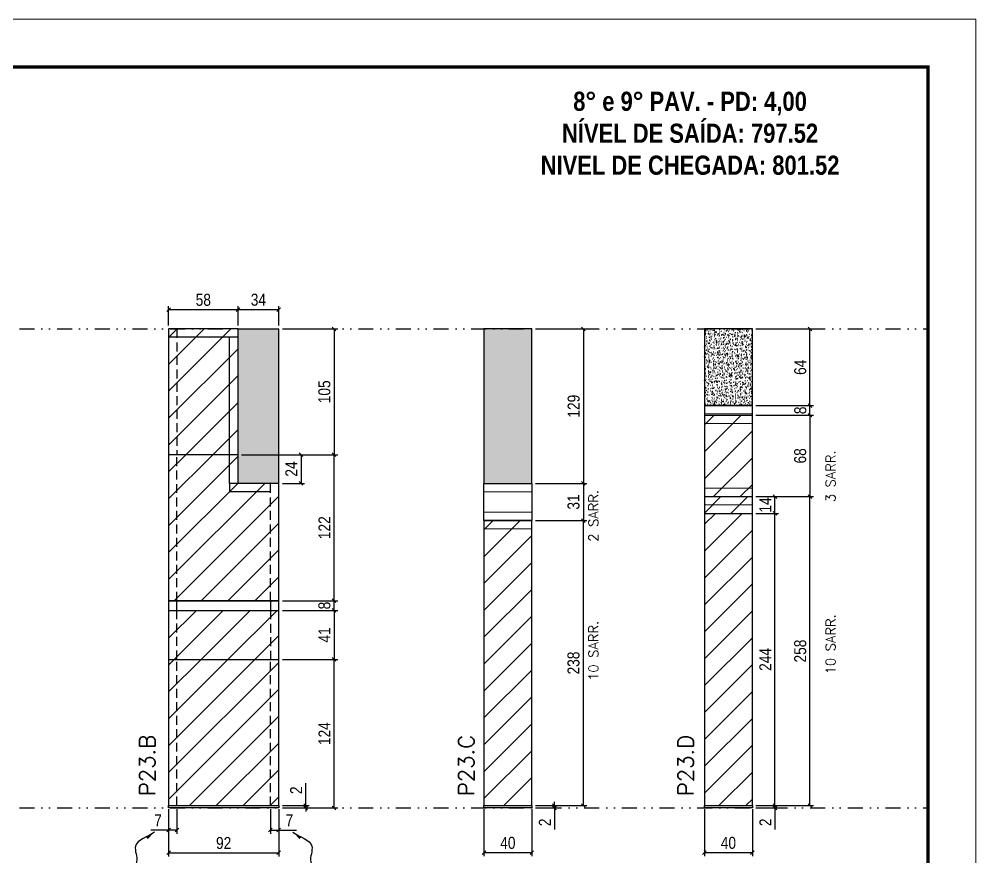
# Model space of a CAD drawing. Extents: x 28748 to 35002, y 14885 to 43501.
# Drawn here: x 32618 to 33417, y 41653 to 42352 of the extents above; entities that cross this region are included whole.
import ezdxf

# ---------------------------------------------------------------- set-up
doc = ezdxf.new("R2010")
doc.units = 0
for name, pattern in [('DASHED', [0.75, 0.5, -0.25]), ('DIVIDE2', [0.625, 0.25, -0.125, 0, -0.125, 0, -0.125]), ('HIDDEN', [0.375, 0.25, -0.125])]:
    doc.linetypes.add(name, pattern=pattern)
for name, color, linetype in [('COTA', 241, 'Continuous'), ('NOMENCLATURA', 7, 'Continuous'), ('Nível', 160, 'Continuous'), ('Painéis', 200, 'Continuous'), ('SARR_2.2x7', 40, 'Continuous'), ('Sarrafo de Pressão', 42, 'HIDDEN')]:
    doc.layers.add(name, color=color, linetype=linetype)
for name, color, linetype, lineweight in [('Folhas', 255, 'Continuous', 9), ('Hachura', 251, 'Continuous', 9), ('Sarr 2.2x7', 40, 'Continuous', 9), ('SARRAFO DE PRESSAO', 251, 'DASHED', 9), ('Texto Seção', 7, 'Continuous', 15)]:
    doc.layers.add(name, color=color, linetype=linetype, lineweight=lineweight)
doc.styles.add('COTA TECNICA', font='techl___.ttf', dxfattribs={"height": 10})
doc.styles.add('COTA TECNICA-50', font='techl___.ttf', dxfattribs={"height": 10})
doc.styles.add('REGUA-120', font='ROMANS.shx', dxfattribs={"height": 15})
doc.styles.add('ROMANC', font='techb___.ttf', dxfattribs={"height": 2.5})
doc.styles.add('ROMANS', font='romans.shx')
doc.styles.get("Standard").update_dxf_attribs({"font": 'arial.ttf'})
doc.dimstyles.new('COTA PAINEL-50', dxfattribs={"dimtxt": 10, "dimasz": 3, "dimexe": 3, "dimexo": 3, "dimgap": 3, "dimtad": 1, "dimdec": 1, "dimzin": 12, "dimdsep": 46, "dimtxsty": 'COTA TECNICA-50', "dimblk1": 'OBLIQUE', "dimblk2": 'OBLIQUE', "dimsah": 1, "dimcen": 0.9, "dimclrd": 4, "dimclre": 4, "dimclrt": 240, "dimadec": 1, "dimazin": 3, "dimtfac": 1, "dimtdec": 1, "dimtmove": 0, "dimatfit": 3, "dimfxl": 1, "dimtolj": 1, "dimtzin": 12, "dimarcsym": 0})
doc.dimstyles.new('PAINEL', dxfattribs={"dimtxt": 10, "dimasz": 3, "dimexe": 3, "dimexo": 3, "dimgap": 3, "dimtad": 1, "dimdec": 1, "dimzin": 12, "dimdsep": 46, "dimtxsty": 'COTA TECNICA', "dimblk1": 'OBLIQUE', "dimblk2": 'OBLIQUE', "dimsah": 1, "dimcen": 0.9, "dimclrd": 4, "dimclre": 4, "dimclrt": 240, "dimadec": 1, "dimazin": 3, "dimtfac": 1, "dimtdec": 1, "dimtmove": 0, "dimatfit": 3, "dimfxl": 1, "dimtolj": 1, "dimtzin": 12, "dimarcsym": 0})
doc.dimstyles.get("Standard").update_dxf_attribs({"dimtxt": 0.18, "dimasz": 0.18, "dimexe": 0.18, "dimexo": 0.0625, "dimgap": 0.09, "dimtad": 0, "dimtih": 1, "dimtoh": 1, "dimdec": 4, "dimzin": 0, "dimdsep": 46, "dimtxsty": 'Standard', "dimcen": 0.09, "dimadec": 0, "dimazin": 0, "dimtfac": 1, "dimtdec": 4, "dimtofl": 0, "dimtmove": 0, "dimatfit": 3, "dimfxl": 1, "dimtolj": 1, "dimtzin": 0, "dimarcsym": 0})
pattern_1 = [(45, (-100272.658, 8260.539), (-11.2253202, 11.2253202), [])]
pattern_2 = [(45, (0, 49), (-11.22532, 11.22532), [])]

# ---------------------------------------------------------------- blocks, each defined once
blk = doc.blocks.new('9999999999')
at = {"layer": 'Folhas'}
blk.add_lwpolyline([(98138.98, 34190.21), (99623.98, 34190.21), (99623.98, 35240.21), (98138.98, 35240.21)], close=True, dxfattribs=at)
at = {"layer": 'Folhas', "color": 30, "const_width": 3}
blk.add_lwpolyline([(98213.98, 34230.21), (99583.98, 34230.21), (99583.98, 35200.21), (98213.98, 35200.21)], close=True, dxfattribs=at)
blk = doc.blocks.new('_Oblique')
at = {"color": 0, "linetype": 'ByBlock', "lineweight": -2}
blk.add_line((-0.5, -0.5), (0.5, 0.5), dxfattribs=at)
blk = doc.blocks.new('*D153')
at = {"layer": 'COTA', "color": 4, "lineweight": -2, "transparency": 16777216}
for p, q in [((32742.69, 41692.45), (32742.69, 41653)), ((32834.69, 41692.45), (32834.69, 41653)), ((32742.69, 41656), (32834.69, 41656))]:
    blk.add_line(p, q, dxfattribs=at)
at = {"layer": 'Defpoints', "color": 0, "transparency": 16777216}
for p in [(32742.69, 41695.45), (32834.69, 41695.45), (32834.69, 41656)]:
    blk.add_point(p, dxfattribs=at)
at = {"layer": 'COTA', "color": 4, "lineweight": -2, "transparency": 16777216, "xscale": 3, "yscale": 3, "zscale": 3, "rotation": 180}
blk.add_blockref('_Oblique', (32742.69, 41656), dxfattribs=at)
at = {"layer": 'COTA', "color": 4, "lineweight": -2, "transparency": 16777216, "xscale": 3, "yscale": 3, "zscale": 3}
blk.add_blockref('_Oblique', (32834.69, 41656), dxfattribs=at)
at = {"layer": 'COTA', "color": 240, "transparency": 16777216, "insert": (32788.69, 41664.09), "char_height": 10, "attachment_point": 5, "style": 'COTA TECNICA'}
blk.add_mtext('\\A1;92', dxfattribs=at)
blk = doc.blocks.new('*D154')
at = {"layer": 'COTA', "color": 4, "lineweight": -2, "transparency": 16777216}
for p, q in [((33006.02, 41692.45), (33006.02, 41653.11)), ((33046.02, 41692.45), (33046.02, 41653.11)), ((33006.02, 41656.11), (33046.02, 41656.11))]:
    blk.add_line(p, q, dxfattribs=at)
at = {"layer": 'Defpoints', "color": 0, "transparency": 16777216}
for p in [(33006.02, 41695.45), (33046.02, 41695.45), (33046.02, 41656.11)]:
    blk.add_point(p, dxfattribs=at)
at = {"layer": 'COTA', "color": 4, "lineweight": -2, "transparency": 16777216, "xscale": 3, "yscale": 3, "zscale": 3, "rotation": 180}
blk.add_blockref('_Oblique', (33006.02, 41656.11), dxfattribs=at)
at = {"layer": 'COTA', "color": 4, "lineweight": -2, "transparency": 16777216, "xscale": 3, "yscale": 3, "zscale": 3}
blk.add_blockref('_Oblique', (33046.02, 41656.11), dxfattribs=at)
at = {"layer": 'COTA', "color": 240, "transparency": 16777216, "insert": (33026.02, 41664.21), "char_height": 10, "attachment_point": 5, "style": 'COTA TECNICA'}
blk.add_mtext('\\A1;40', dxfattribs=at)
blk = doc.blocks.new('*D155')
at = {"layer": 'COTA', "color": 4, "lineweight": -2, "transparency": 16777216}
for p, q in [((33190.19, 41692.45), (33190.19, 41653.11)), ((33230.19, 41692.45), (33230.19, 41653.11)), ((33190.19, 41656.11), (33230.19, 41656.11))]:
    blk.add_line(p, q, dxfattribs=at)
at = {"layer": 'Defpoints', "color": 0, "transparency": 16777216}
for p in [(33190.19, 41695.45), (33230.19, 41695.45), (33230.19, 41656.11)]:
    blk.add_point(p, dxfattribs=at)
at = {"layer": 'COTA', "color": 4, "lineweight": -2, "transparency": 16777216, "xscale": 3, "yscale": 3, "zscale": 3, "rotation": 180}
blk.add_blockref('_Oblique', (33190.19, 41656.11), dxfattribs=at)
at = {"layer": 'COTA', "color": 4, "lineweight": -2, "transparency": 16777216, "xscale": 3, "yscale": 3, "zscale": 3}
blk.add_blockref('_Oblique', (33230.19, 41656.11), dxfattribs=at)
at = {"layer": 'COTA', "color": 240, "transparency": 16777216, "insert": (33210.19, 41664.21), "char_height": 10, "attachment_point": 5, "style": 'COTA TECNICA'}
blk.add_mtext('\\A1;40', dxfattribs=at)
blk = doc.blocks.new('*D156')
at = {"layer": 'COTA', "color": 4, "lineweight": -2, "transparency": 16777216}
for p, q in [((33233.19, 42093.45), (33281.32, 42093.45)), ((33278.32, 42029.45), (33278.32, 42093.45)), ((33233.19, 42029.45), (33281.32, 42029.45))]:
    blk.add_line(p, q, dxfattribs=at)
at = {"layer": 'Defpoints', "color": 0, "transparency": 16777216}
for p in [(33230.19, 42093.45), (33278.32, 42093.45), (33230.19, 42029.45)]:
    blk.add_point(p, dxfattribs=at)
at = {"layer": 'COTA', "color": 4, "lineweight": -2, "transparency": 16777216, "xscale": 3, "yscale": 3, "zscale": 3}
for p, rotation in [((33278.32, 42093.45), 90), ((33278.32, 42029.45), 270)]:
    blk.add_blockref('_Oblique', p, dxfattribs=dict(at, rotation=rotation))
at = {"layer": 'COTA', "color": 240, "transparency": 16777216, "insert": (33270.21, 42061.45), "char_height": 10, "attachment_point": 5, "rotation": 90, "style": 'COTA TECNICA'}
blk.add_mtext('\\A1;64', dxfattribs=at)
blk = doc.blocks.new('*D159')
at = {"layer": 'COTA', "color": 4, "lineweight": -2, "transparency": 16777216}
for p, q in [((32742.69, 41690.45), (32742.69, 41671.94)), ((32749.69, 41692.45), (32749.69, 41671.94)), ((32742.69, 41674.94), (32727.96, 41674.94)), ((32749.69, 41674.94), (32742.69, 41674.94))]:
    blk.add_line(p, q, dxfattribs=at)
at = {"layer": 'Defpoints', "color": 0, "transparency": 16777216}
for p in [(32742.69, 41693.45), (32749.69, 41695.45), (32742.69, 41674.94)]:
    blk.add_point(p, dxfattribs=at)
at = {"layer": 'COTA', "color": 4, "lineweight": -2, "transparency": 16777216, "xscale": 3, "yscale": 3, "zscale": 3, "rotation": 180}
blk.add_blockref('_Oblique', (32742.69, 41674.94), dxfattribs=at)
at = {"layer": 'COTA', "color": 4, "lineweight": -2, "transparency": 16777216, "xscale": 3, "yscale": 3, "zscale": 3}
blk.add_blockref('_Oblique', (32749.69, 41674.94), dxfattribs=at)
at = {"layer": 'COTA', "color": 240, "transparency": 16777216, "insert": (32733.83, 41683.02), "char_height": 10, "attachment_point": 5, "style": 'COTA TECNICA-50'}
blk.add_mtext('\\A1;7', dxfattribs=at)
blk = doc.blocks.new('*D160')
at = {"layer": 'COTA', "color": 4, "lineweight": -2, "transparency": 16777216}
for p, q in [((32827.69, 41692.45), (32827.69, 41671.94)), ((32834.69, 41690.45), (32834.69, 41671.94)), ((32827.69, 41674.94), (32834.69, 41674.94)), ((32834.69, 41674.94), (32849.42, 41674.94))]:
    blk.add_line(p, q, dxfattribs=at)
at = {"layer": 'Defpoints', "color": 0, "transparency": 16777216}
for p in [(32827.69, 41695.45), (32834.69, 41693.45), (32834.69, 41674.94)]:
    blk.add_point(p, dxfattribs=at)
at = {"layer": 'COTA', "color": 4, "lineweight": -2, "transparency": 16777216, "xscale": 3, "yscale": 3, "zscale": 3, "rotation": 180}
blk.add_blockref('_Oblique', (32827.69, 41674.94), dxfattribs=at)
at = {"layer": 'COTA', "color": 4, "lineweight": -2, "transparency": 16777216, "xscale": 3, "yscale": 3, "zscale": 3}
blk.add_blockref('_Oblique', (32834.69, 41674.94), dxfattribs=at)
at = {"layer": 'COTA', "color": 240, "transparency": 16777216, "insert": (32843.56, 41683.02), "char_height": 10, "attachment_point": 5, "style": 'COTA TECNICA-50'}
blk.add_mtext('\\A1;7', dxfattribs=at)
blk = doc.blocks.new('*D163')
at = {"layer": 'COTA', "color": 4, "lineweight": -2, "transparency": 16777216}
for p, q in [((32837.69, 41817.45), (32883.93, 41817.45)), ((32880.93, 41693.45), (32880.93, 41817.45)), ((32837.69, 41693.45), (32883.93, 41693.45))]:
    blk.add_line(p, q, dxfattribs=at)
at = {"layer": 'Defpoints', "color": 0, "transparency": 16777216}
for p in [(32834.69, 41817.45), (32880.93, 41817.45), (32834.69, 41693.45)]:
    blk.add_point(p, dxfattribs=at)
at = {"layer": 'COTA', "color": 4, "lineweight": -2, "transparency": 16777216, "xscale": 3, "yscale": 3, "zscale": 3}
for p, rotation in [((32880.93, 41817.45), 90), ((32880.93, 41693.45), 270)]:
    blk.add_blockref('_Oblique', p, dxfattribs=dict(at, rotation=rotation))
at = {"layer": 'COTA', "color": 240, "transparency": 16777216, "insert": (32872.86, 41755.45), "char_height": 10, "attachment_point": 5, "rotation": 90, "style": 'COTA TECNICA-50'}
blk.add_mtext('\\A1;124', dxfattribs=at)
blk = doc.blocks.new('*D164')
at = {"layer": 'COTA', "color": 4, "lineweight": -2, "transparency": 16777216}
for p, q in [((32857.22, 41695.45), (32857.22, 41714.25)), ((32837.69, 41695.45), (32860.22, 41695.45)), ((32837.69, 41693.45), (32860.22, 41693.45)), ((32857.22, 41693.45), (32857.22, 41695.45)), ((32857.22, 41693.45), (32857.22, 41690.45))]:
    blk.add_line(p, q, dxfattribs=at)
at = {"layer": 'Defpoints', "color": 0, "transparency": 16777216}
for p in [(32834.69, 41695.45), (32834.69, 41693.45), (32857.22, 41693.45)]:
    blk.add_point(p, dxfattribs=at)
at = {"layer": 'COTA', "color": 4, "lineweight": -2, "transparency": 16777216, "xscale": 3, "yscale": 3, "zscale": 3}
for p, rotation in [((32857.22, 41695.45), 270), ((32857.22, 41693.45), 90)]:
    blk.add_blockref('_Oblique', p, dxfattribs=dict(at, rotation=rotation))
at = {"layer": 'COTA', "color": 240, "transparency": 16777216, "insert": (32849.22, 41708.2), "char_height": 10, "attachment_point": 5, "rotation": 90, "style": 'COTA TECNICA-50'}
blk.add_mtext('\\A1;2', dxfattribs=at)
blk = doc.blocks.new('*D165')
at = {"layer": 'COTA', "color": 4, "lineweight": -2, "transparency": 16777216}
for p, q in [((33064.92, 41695.45), (33064.92, 41698.45)), ((33049.02, 41695.45), (33067.92, 41695.45)), ((33049.02, 41693.45), (33067.92, 41693.45)), ((33064.92, 41695.45), (33064.92, 41693.45)), ((33064.92, 41693.45), (33064.92, 41675.34))]:
    blk.add_line(p, q, dxfattribs=at)
at = {"layer": 'Defpoints', "color": 0, "transparency": 16777216}
for p in [(33046.02, 41695.45), (33046.02, 41693.45), (33064.92, 41695.45)]:
    blk.add_point(p, dxfattribs=at)
at = {"layer": 'COTA', "color": 4, "lineweight": -2, "transparency": 16777216, "xscale": 3, "yscale": 3, "zscale": 3}
for p, rotation in [((33064.92, 41695.45), 270), ((33064.92, 41693.45), 90)]:
    blk.add_blockref('_Oblique', p, dxfattribs=dict(at, rotation=rotation))
at = {"layer": 'COTA', "color": 240, "transparency": 16777216, "insert": (33056.92, 41681.4), "char_height": 10, "attachment_point": 5, "rotation": 90, "style": 'COTA TECNICA-50'}
blk.add_mtext('\\A1;2', dxfattribs=at)
blk = doc.blocks.new('*D1424')
at = {"layer": 'COTA', "color": 4, "linetype": 'ByBlock', "lineweight": -2, "transparency": 16777216}
for p, q in [((33049.02, 42093.45), (33092.1, 42093.45)), ((33089.1, 42093.45), (33089.1, 41964.45)), ((33049.02, 41964.45), (33092.1, 41964.45))]:
    blk.add_line(p, q, dxfattribs=at)
at = {"layer": 'Defpoints', "color": 0, "linetype": 'ByBlock', "transparency": 16777216}
for p in [(33046.02, 42093.45), (33046.02, 41964.45), (33089.1, 41964.45)]:
    blk.add_point(p, dxfattribs=at)
at = {"layer": 'COTA', "color": 4, "linetype": 'ByBlock', "lineweight": -2, "transparency": 16777216, "xscale": 3, "yscale": 3, "zscale": 3}
for p, rotation in [((33089.1, 42093.45), 90), ((33089.1, 41964.45), 270)]:
    blk.add_blockref('_Oblique', p, dxfattribs=dict(at, rotation=rotation))
at = {"layer": 'COTA', "color": 240, "linetype": 'ByBlock', "transparency": 16777216, "insert": (33081.01, 42028.95), "char_height": 10, "attachment_point": 5, "rotation": 90, "style": 'COTA TECNICA'}
blk.add_mtext('\\A1;129', dxfattribs=at)
blk = doc.blocks.new('*D1425')
at = {"layer": 'COTA', "color": 4, "linetype": 'ByBlock', "lineweight": -2, "transparency": 16777216}
for p, q in [((33049.02, 41933.45), (33092.1, 41933.45)), ((33089.1, 41695.45), (33089.1, 41933.45)), ((33049.02, 41695.45), (33092.1, 41695.45))]:
    blk.add_line(p, q, dxfattribs=at)
at = {"layer": 'Defpoints', "color": 0, "linetype": 'ByBlock', "transparency": 16777216}
for p in [(33046.02, 41933.45), (33089.1, 41933.45), (33046.02, 41695.45)]:
    blk.add_point(p, dxfattribs=at)
at = {"layer": 'COTA', "color": 4, "linetype": 'ByBlock', "lineweight": -2, "transparency": 16777216, "xscale": 3, "yscale": 3, "zscale": 3}
for p, rotation in [((33089.1, 41933.45), 90), ((33089.1, 41695.45), 270)]:
    blk.add_blockref('_Oblique', p, dxfattribs=dict(at, rotation=rotation))
at = {"layer": 'COTA', "color": 240, "linetype": 'ByBlock', "transparency": 16777216, "insert": (33080.86, 41814.45), "char_height": 10, "attachment_point": 5, "rotation": 90, "style": 'COTA TECNICA'}
blk.add_mtext('\\A1;238', dxfattribs=at)
blk = doc.blocks.new('*D1428')
at = {"layer": 'COTA', "color": 4, "linetype": 'ByBlock', "lineweight": -2, "transparency": 16777216}
for p, q in [((32837.69, 41988.45), (32883.93, 41988.45)), ((32880.93, 41866.45), (32880.93, 41988.45)), ((32837.69, 41866.45), (32883.93, 41866.45))]:
    blk.add_line(p, q, dxfattribs=at)
at = {"layer": 'Defpoints', "color": 0, "linetype": 'ByBlock', "transparency": 16777216}
for p in [(32834.69, 41988.45), (32880.93, 41988.45), (32834.69, 41866.45)]:
    blk.add_point(p, dxfattribs=at)
at = {"layer": 'COTA', "color": 4, "linetype": 'ByBlock', "lineweight": -2, "transparency": 16777216, "xscale": 3, "yscale": 3, "zscale": 3}
for p, rotation in [((32880.93, 41988.45), 90), ((32880.93, 41866.45), 270)]:
    blk.add_blockref('_Oblique', p, dxfattribs=dict(at, rotation=rotation))
at = {"layer": 'COTA', "color": 240, "linetype": 'ByBlock', "transparency": 16777216, "insert": (32872.87, 41927.45), "char_height": 10, "attachment_point": 5, "rotation": 90, "style": 'COTA TECNICA'}
blk.add_mtext('\\A1;122', dxfattribs=at)
blk = doc.blocks.new('*D166')
at = {"layer": 'COTA', "color": 4, "linetype": 'ByBlock', "lineweight": -2, "transparency": 16777216}
for p, q in [((33233.19, 41953.45), (33281.32, 41953.45)), ((33278.32, 41695.45), (33278.32, 41953.45)), ((33233.19, 41695.45), (33281.32, 41695.45))]:
    blk.add_line(p, q, dxfattribs=at)
at = {"layer": 'Defpoints', "color": 0, "linetype": 'ByBlock', "transparency": 16777216}
for p in [(33230.19, 41953.45), (33278.32, 41953.45), (33230.19, 41695.45)]:
    blk.add_point(p, dxfattribs=at)
at = {"layer": 'COTA', "color": 4, "linetype": 'ByBlock', "lineweight": -2, "transparency": 16777216, "xscale": 3, "yscale": 3, "zscale": 3}
for p, rotation in [((33278.32, 41953.45), 90), ((33278.32, 41695.45), 270)]:
    blk.add_blockref('_Oblique', p, dxfattribs=dict(at, rotation=rotation))
at = {"layer": 'COTA', "color": 240, "linetype": 'ByBlock', "transparency": 16777216, "insert": (33270.19, 41824.45), "char_height": 10, "attachment_point": 5, "rotation": 90, "style": 'COTA TECNICA'}
blk.add_mtext('\\A1;258', dxfattribs=at)
blk = doc.blocks.new('*D1430')
at = {"layer": 'COTA', "color": 4, "linetype": 'ByBlock', "lineweight": -2, "transparency": 16777216}
for p, q in [((33249.09, 41695.45), (33249.09, 41698.45)), ((33233.19, 41695.45), (33252.09, 41695.45)), ((33233.19, 41693.45), (33252.09, 41693.45)), ((33249.09, 41695.45), (33249.09, 41693.45)), ((33249.09, 41693.45), (33249.09, 41675.34))]:
    blk.add_line(p, q, dxfattribs=at)
at = {"layer": 'Defpoints', "color": 0, "linetype": 'ByBlock', "transparency": 16777216}
for p in [(33230.19, 41695.45), (33230.19, 41693.45), (33249.09, 41693.45)]:
    blk.add_point(p, dxfattribs=at)
at = {"layer": 'COTA', "color": 4, "linetype": 'ByBlock', "lineweight": -2, "transparency": 16777216, "xscale": 3, "yscale": 3, "zscale": 3}
for p, rotation in [((33249.09, 41695.45), 270), ((33249.09, 41693.45), 90)]:
    blk.add_blockref('_Oblique', p, dxfattribs=dict(at, rotation=rotation))
at = {"layer": 'COTA', "color": 240, "linetype": 'ByBlock', "transparency": 16777216, "insert": (33241.09, 41681.4), "char_height": 10, "attachment_point": 5, "rotation": 90, "style": 'COTA TECNICA'}
blk.add_mtext('\\A1;2', dxfattribs=at)
blk = doc.blocks.new('*D1442')
at = {"layer": 'COTA', "color": 4, "linetype": 'ByBlock', "lineweight": -2, "transparency": 16777216}
for p, q in [((33233.19, 41939.45), (33252.09, 41939.45)), ((33249.09, 41695.45), (33249.09, 41939.45)), ((33233.19, 41695.45), (33252.09, 41695.45))]:
    blk.add_line(p, q, dxfattribs=at)
at = {"layer": 'Defpoints', "color": 0, "linetype": 'ByBlock', "transparency": 16777216}
for p in [(33230.19, 41939.45), (33249.09, 41939.45), (33230.19, 41695.45)]:
    blk.add_point(p, dxfattribs=at)
at = {"layer": 'COTA', "color": 4, "linetype": 'ByBlock', "lineweight": -2, "transparency": 16777216, "xscale": 3, "yscale": 3, "zscale": 3}
for p, rotation in [((33249.09, 41939.45), 90), ((33249.09, 41695.45), 270)]:
    blk.add_blockref('_Oblique', p, dxfattribs=dict(at, rotation=rotation))
at = {"layer": 'COTA', "color": 240, "linetype": 'ByBlock', "transparency": 16777216, "insert": (33241.02, 41817.45), "char_height": 10, "attachment_point": 5, "rotation": 90, "style": 'COTA TECNICA'}
blk.add_mtext('\\A1;244', dxfattribs=at)
blk = doc.blocks.new('*D1443')
at = {"layer": 'COTA', "color": 4, "linetype": 'ByBlock', "lineweight": -2, "transparency": 16777216}
for p, q in [((33233.19, 41953.45), (33252.09, 41953.45)), ((33249.09, 41939.45), (33249.09, 41953.45)), ((33233.19, 41939.45), (33252.09, 41939.45))]:
    blk.add_line(p, q, dxfattribs=at)
at = {"layer": 'Defpoints', "color": 0, "linetype": 'ByBlock', "transparency": 16777216}
for p in [(33230.19, 41953.45), (33249.09, 41953.45), (33230.19, 41939.45)]:
    blk.add_point(p, dxfattribs=at)
at = {"layer": 'COTA', "color": 4, "linetype": 'ByBlock', "lineweight": -2, "transparency": 16777216, "xscale": 3, "yscale": 3, "zscale": 3}
for p, rotation in [((33249.09, 41953.45), 90), ((33249.09, 41939.45), 270)]:
    blk.add_blockref('_Oblique', p, dxfattribs=dict(at, rotation=rotation))
at = {"layer": 'COTA', "color": 240, "linetype": 'ByBlock', "transparency": 16777216, "insert": (33241.02, 41946.45), "char_height": 10, "attachment_point": 5, "rotation": 90, "style": 'COTA TECNICA'}
blk.add_mtext('\\A1;14', dxfattribs=at)
blk = doc.blocks.new('*D1444')
at = {"layer": 'COTA', "color": 4, "linetype": 'ByBlock', "lineweight": -2, "transparency": 16777216}
for p, q in [((33233.19, 41939.45), (33252.09, 41939.45)), ((33249.09, 41695.45), (33249.09, 41939.45)), ((33233.19, 41695.45), (33252.09, 41695.45))]:
    blk.add_line(p, q, dxfattribs=at)
at = {"layer": 'Defpoints', "color": 0, "linetype": 'ByBlock', "transparency": 16777216}
for p in [(33230.19, 41939.45), (33249.09, 41939.45), (33230.19, 41695.45)]:
    blk.add_point(p, dxfattribs=at)
at = {"layer": 'COTA', "color": 4, "linetype": 'ByBlock', "lineweight": -2, "transparency": 16777216, "xscale": 3, "yscale": 3, "zscale": 3}
for p, rotation in [((33249.09, 41939.45), 90), ((33249.09, 41695.45), 270)]:
    blk.add_blockref('_Oblique', p, dxfattribs=dict(at, rotation=rotation))
at = {"layer": 'COTA', "color": 240, "linetype": 'ByBlock', "transparency": 16777216, "insert": (33241.02, 41817.45), "char_height": 10, "attachment_point": 5, "rotation": 90, "style": 'COTA TECNICA'}
blk.add_mtext('\\A1;244', dxfattribs=at)
blk = doc.blocks.new('*D2089')
at = {"layer": 'COTA', "color": 4, "lineweight": -2, "transparency": 16777216}
for p, q in [((32837.69, 42093.45), (32883.93, 42093.45)), ((32880.93, 42093.45), (32880.93, 41988.45)), ((32803.69, 41988.45), (32883.93, 41988.45))]:
    blk.add_line(p, q, dxfattribs=at)
at = {"layer": 'Defpoints', "color": 0, "transparency": 16777216}
for p in [(32834.69, 42093.45), (32800.69, 41988.45), (32880.93, 41988.45)]:
    blk.add_point(p, dxfattribs=at)
at = {"layer": 'COTA', "color": 4, "lineweight": -2, "transparency": 16777216, "xscale": 3, "yscale": 3, "zscale": 3}
for p, rotation in [((32880.93, 42093.45), 90), ((32880.93, 41988.45), 270)]:
    blk.add_blockref('_Oblique', p, dxfattribs=dict(at, rotation=rotation))
at = {"layer": 'COTA', "color": 240, "transparency": 16777216, "insert": (32872.82, 42040.95), "char_height": 10, "attachment_point": 5, "rotation": 90, "style": 'COTA TECNICA'}
blk.add_mtext('\\A1;105', dxfattribs=at)
blk = doc.blocks.new('*D2090')
at = {"layer": 'COTA', "color": 4, "lineweight": -2, "transparency": 16777216}
for p, q in [((33233.19, 42021.45), (33281.32, 42021.45)), ((33278.32, 42021.45), (33278.32, 41953.45)), ((33233.19, 41953.45), (33281.32, 41953.45))]:
    blk.add_line(p, q, dxfattribs=at)
at = {"layer": 'Defpoints', "color": 0, "transparency": 16777216}
for p in [(33230.19, 42021.45), (33230.19, 41953.45), (33278.32, 41953.45)]:
    blk.add_point(p, dxfattribs=at)
at = {"layer": 'COTA', "color": 4, "lineweight": -2, "transparency": 16777216, "xscale": 3, "yscale": 3, "zscale": 3}
for p, rotation in [((33278.32, 42021.45), 90), ((33278.32, 41953.45), 270)]:
    blk.add_blockref('_Oblique', p, dxfattribs=dict(at, rotation=rotation))
at = {"layer": 'COTA', "color": 240, "transparency": 16777216, "insert": (33270.19, 41987.45), "char_height": 10, "attachment_point": 5, "rotation": 90, "style": 'COTA TECNICA'}
blk.add_mtext('\\A1;68', dxfattribs=at)
blk = doc.blocks.new('*D2092')
at = {"layer": 'COTA', "color": 4, "lineweight": -2, "transparency": 16777216}
for p, q in [((32800.69, 42096.45), (32800.69, 42112.57)), ((32800.69, 42109.57), (32834.69, 42109.57)), ((32834.69, 42096.45), (32834.69, 42112.57))]:
    blk.add_line(p, q, dxfattribs=at)
at = {"layer": 'Defpoints', "color": 0, "transparency": 16777216}
for p in [(32834.69, 42109.57), (32800.69, 42093.45), (32834.69, 42093.45)]:
    blk.add_point(p, dxfattribs=at)
at = {"layer": 'COTA', "color": 4, "lineweight": -2, "transparency": 16777216, "xscale": 3, "yscale": 3, "zscale": 3, "rotation": 180}
blk.add_blockref('_Oblique', (32800.69, 42109.57), dxfattribs=at)
at = {"layer": 'COTA', "color": 4, "lineweight": -2, "transparency": 16777216, "xscale": 3, "yscale": 3, "zscale": 3}
blk.add_blockref('_Oblique', (32834.69, 42109.57), dxfattribs=at)
at = {"layer": 'COTA', "color": 240, "transparency": 16777216, "insert": (32817.69, 42117.79), "char_height": 10, "attachment_point": 5, "style": 'COTA TECNICA'}
blk.add_mtext('\\A1;34', dxfattribs=at)
blk = doc.blocks.new('*D2190')
at = {"layer": 'COTA', "color": 4, "lineweight": -2, "transparency": 16777216}
for p, q in [((32803.69, 41988.45), (32856.29, 41988.45)), ((32853.29, 41988.45), (32853.29, 41964.45)), ((32837.69, 41964.45), (32856.29, 41964.45))]:
    blk.add_line(p, q, dxfattribs=at)
at = {"layer": 'Defpoints', "color": 0, "transparency": 16777216}
for p in [(32800.69, 41988.45), (32834.69, 41964.45), (32853.29, 41964.45)]:
    blk.add_point(p, dxfattribs=at)
at = {"layer": 'COTA', "color": 4, "lineweight": -2, "transparency": 16777216, "xscale": 3, "yscale": 3, "zscale": 3}
for p, rotation in [((32853.29, 41988.45), 90), ((32853.29, 41964.45), 270)]:
    blk.add_blockref('_Oblique', p, dxfattribs=dict(at, rotation=rotation))
at = {"layer": 'COTA', "color": 240, "transparency": 16777216, "insert": (32845.22, 41976.45), "char_height": 10, "attachment_point": 5, "rotation": 90, "style": 'COTA TECNICA'}
blk.add_mtext('\\A1;24', dxfattribs=at)
blk = doc.blocks.new('*D2191')
at = {"layer": 'COTA', "color": 4, "lineweight": -2, "transparency": 16777216}
for p, q in [((32742.69, 42096.45), (32742.69, 42112.57)), ((32742.69, 42109.57), (32800.69, 42109.57)), ((32800.69, 42096.45), (32800.69, 42112.57))]:
    blk.add_line(p, q, dxfattribs=at)
at = {"layer": 'Defpoints', "color": 0, "transparency": 16777216}
for p in [(32800.69, 42109.57), (32742.69, 42093.45), (32800.69, 42093.45)]:
    blk.add_point(p, dxfattribs=at)
at = {"layer": 'COTA', "color": 4, "lineweight": -2, "transparency": 16777216, "xscale": 3, "yscale": 3, "zscale": 3, "rotation": 180}
blk.add_blockref('_Oblique', (32742.69, 42109.57), dxfattribs=at)
at = {"layer": 'COTA', "color": 4, "lineweight": -2, "transparency": 16777216, "xscale": 3, "yscale": 3, "zscale": 3}
blk.add_blockref('_Oblique', (32800.69, 42109.57), dxfattribs=at)
at = {"layer": 'COTA', "color": 240, "transparency": 16777216, "insert": (32771.69, 42117.7), "char_height": 10, "attachment_point": 5, "style": 'COTA TECNICA'}
blk.add_mtext('\\A1;58', dxfattribs=at)
blk = doc.blocks.new('*D2353')
at = {"layer": 'COTA', "color": 4, "lineweight": -2, "transparency": 16777216}
for p, q in [((33049.02, 41964.45), (33092.1, 41964.45)), ((33089.1, 41964.45), (33089.1, 41933.45)), ((33049.02, 41933.45), (33092.1, 41933.45))]:
    blk.add_line(p, q, dxfattribs=at)
at = {"layer": 'Defpoints', "color": 0, "transparency": 16777216}
for p in [(33046.02, 41964.45), (33046.02, 41933.45), (33089.1, 41933.45)]:
    blk.add_point(p, dxfattribs=at)
at = {"layer": 'COTA', "color": 4, "lineweight": -2, "transparency": 16777216, "xscale": 3, "yscale": 3, "zscale": 3}
for p, rotation in [((33089.1, 41964.45), 90), ((33089.1, 41933.45), 270)]:
    blk.add_blockref('_Oblique', p, dxfattribs=dict(at, rotation=rotation))
at = {"layer": 'COTA', "color": 240, "transparency": 16777216, "insert": (33080.88, 41948.95), "char_height": 10, "attachment_point": 5, "rotation": 90, "style": 'COTA TECNICA'}
blk.add_mtext('\\A1;31', dxfattribs=at)
blk = doc.blocks.new('*D2354')
at = {"layer": 'COTA', "color": 4, "lineweight": -2, "transparency": 16777216}
for p, q in [((32837.69, 41858.45), (32883.93, 41858.45)), ((32880.93, 41858.45), (32880.93, 41817.45)), ((32837.69, 41817.45), (32883.93, 41817.45))]:
    blk.add_line(p, q, dxfattribs=at)
at = {"layer": 'Defpoints', "color": 0, "transparency": 16777216}
for p in [(32834.69, 41858.45), (32834.69, 41817.45), (32880.93, 41817.45)]:
    blk.add_point(p, dxfattribs=at)
at = {"layer": 'COTA', "color": 4, "lineweight": -2, "transparency": 16777216, "xscale": 3, "yscale": 3, "zscale": 3}
for p, rotation in [((32880.93, 41858.45), 90), ((32880.93, 41817.45), 270)]:
    blk.add_blockref('_Oblique', p, dxfattribs=dict(at, rotation=rotation))
at = {"layer": 'COTA', "color": 240, "transparency": 16777216, "insert": (32872.86, 41837.95), "char_height": 10, "attachment_point": 5, "rotation": 90, "style": 'COTA TECNICA'}
blk.add_mtext('\\A1;41', dxfattribs=at)
blk = doc.blocks.new('*D2491')
at = {"layer": 'COTA', "color": 4, "lineweight": -2, "transparency": 16777216}
for p, q in [((33233.19, 42029.45), (33281.32, 42029.45)), ((33278.32, 42021.45), (33278.32, 42029.45)), ((33233.19, 42021.45), (33281.32, 42021.45))]:
    blk.add_line(p, q, dxfattribs=at)
at = {"layer": 'Defpoints', "color": 0, "transparency": 16777216}
for p in [(33230.19, 42029.45), (33278.32, 42029.45), (33230.19, 42021.45)]:
    blk.add_point(p, dxfattribs=at)
at = {"layer": 'COTA', "color": 4, "lineweight": -2, "transparency": 16777216, "xscale": 3, "yscale": 3, "zscale": 3}
for p, rotation in [((33278.32, 42029.45), 90), ((33278.32, 42021.45), 270)]:
    blk.add_blockref('_Oblique', p, dxfattribs=dict(at, rotation=rotation))
at = {"layer": 'COTA', "color": 240, "transparency": 16777216, "insert": (33270.22, 42025.45), "char_height": 10, "attachment_point": 5, "rotation": 90, "style": 'COTA TECNICA'}
blk.add_mtext('\\A1;8', dxfattribs=at)
blk = doc.blocks.new('*D2492')
at = {"layer": 'COTA', "color": 4, "lineweight": -2, "transparency": 16777216}
for p, q in [((32837.69, 41866.45), (32883.93, 41866.45)), ((32880.93, 41858.45), (32880.93, 41866.45)), ((32837.69, 41858.45), (32883.93, 41858.45))]:
    blk.add_line(p, q, dxfattribs=at)
at = {"layer": 'Defpoints', "color": 0, "transparency": 16777216}
for p in [(32834.69, 41866.45), (32880.93, 41866.45), (32834.69, 41858.45)]:
    blk.add_point(p, dxfattribs=at)
at = {"layer": 'COTA', "color": 4, "lineweight": -2, "transparency": 16777216, "xscale": 3, "yscale": 3, "zscale": 3}
for p, rotation in [((32880.93, 41866.45), 90), ((32880.93, 41858.45), 270)]:
    blk.add_blockref('_Oblique', p, dxfattribs=dict(at, rotation=rotation))
at = {"layer": 'COTA', "color": 240, "transparency": 16777216, "insert": (32872.84, 41862.45), "char_height": 10, "attachment_point": 5, "rotation": 90, "style": 'COTA TECNICA'}
blk.add_mtext('\\A1;8', dxfattribs=at)

msp = doc.modelspace()

# ---------------------------------------------------------------- hatches: boundary and pattern name
at = {"layer": 'COTA', "linetype": 'ByBlock'}
h = msp.add_hatch(dxfattribs=at)
h.set_pattern_fill('AR-CONC', color=256, scale=0.03)
h.set_pattern_definition([(50, (0, 49), (5.46554007, -0.47817257), [0.5715, -6.2865]), (355, (0, 49), (-1.05730264, 5.73170536), [0.4572, -5.0292175]), (100.451445, (0.4555, 48.96), (4.4082374, 5.25353256), [0.48570026, -5.34270734]), (46.1842, (0, 50.524), (8.1323712, -1.2612698), [0.85725, -9.42975]), (96.635558, (0.678, 50.419), (7.122124, 7.4227837), [0.7285507, -8.0140682]), (351.184151, (0, 50.524), (7.122124, 7.4227837), [0.685799, -7.543792]), (21, (0.762, 50.143), (4.54843174, -3.06795595), [0.5715, -6.2865]), (326, (0.762, 50.143), (1.85406085, 5.525639), [0.4572, -5.0292]), (71.451445, (1.141, 49.8873), (6.4024926, 2.45768307), [0.48570026, -5.3426981]), (37.5, (0, 49), (0.0926581, 2.536651166), [0, -4.96824, 0, -5.1054, 0, -5.04825]), (7.5, (0, 49), (2.00458988, 3.00541724), [0, -2.91084, 0, -4.85394, 0, -1.92405]), (327.5, (-1.6993, 49), (4.067717855, -0.17186232), [0, -1.905, 0, -5.9436, 0, -7.8867]), (317.5, (-2.4613, 49), (4.44387544, 0.76279473), [0, -2.4765, 0, -3.94716, 0, -5.6007])])
h.paths.add_polyline_path([(32834.69, 42093.45), (32800.69, 42093.45), (32800.69, 41964.45), (32834.69, 41964.45)])
h = msp.add_hatch(dxfattribs=at)
h.set_pattern_fill('AR-CONC', color=256, scale=0.03)
h.set_pattern_definition([(50, (0, 31), (5.46554007, -0.47817257), [0.5715, -6.2865]), (355, (0, 31), (-1.05730264, 5.73170536), [0.4572, -5.0292175]), (100.451445, (0.4555, 30.96), (4.4082374, 5.25353256), [0.48570026, -5.34270734]), (46.1842, (0, 32.524), (8.1323712, -1.2612698), [0.85725, -9.42975]), (96.635558, (0.678, 32.419), (7.122124, 7.4227837), [0.7285507, -8.0140682]), (351.184151, (0, 32.524), (7.122124, 7.4227837), [0.685799, -7.543792]), (21, (0.762, 32.143), (4.54843174, -3.06795595), [0.5715, -6.2865]), (326, (0.762, 32.143), (1.85406085, 5.525639), [0.4572, -5.0292]), (71.451445, (1.141, 31.8873), (6.4024926, 2.45768307), [0.48570026, -5.3426981]), (37.5, (0, 31), (0.0926581, 2.536651166), [0, -4.96824, 0, -5.1054, 0, -5.04825]), (7.5, (0, 31), (2.00458988, 3.00541724), [0, -2.91084, 0, -4.85394, 0, -1.92405]), (327.5, (-1.6993, 31), (4.067717855, -0.17186232), [0, -1.905, 0, -5.9436, 0, -7.8867]), (317.5, (-2.4613, 31), (4.44387544, 0.76279473), [0, -2.4765, 0, -3.94716, 0, -5.6007])])
h.paths.add_polyline_path([(33046.02, 42093.45), (33006.02, 42093.45), (33006.02, 41964.45), (33046.02, 41964.45)])
h = msp.add_hatch(dxfattribs=at)
h.set_pattern_fill('AR-CONC', color=256, scale=0.03)
h.set_pattern_definition([(50, (-97110.588, 10580.6894), (5.46554007, -0.47817257), [0.5715, -6.2865]), (355, (-97110.588, 10580.6894), (-1.05730264, 5.73170536), [0.4572, -5.02921753]), (100.4514447, (-97110.1327, 10580.6496), (4.40823741, 5.25353256), [0.48570026, -5.34270734]), (46.1842, (-97110.588, 10582.2134), (8.13237123, -1.26126984), [0.85725, -9.42975]), (96.6355576, (-97109.9104, 10582.108), (7.122124, 7.42278374), [0.7285507, -8.01406824]), (351.184151, (-97110.588, 10582.213), (7.122124, 7.42278374), [0.685799, -7.54379196]), (21, (-97109.826, 10581.8324), (4.54843174, -3.06795595), [0.5715, -6.2865]), (326, (-97109.826, 10581.8324), (1.85406085, 5.52563898), [0.4572, -5.0292]), (71.451445, (-97109.447, 10581.577), (6.40249258, 2.45768307), [0.48570026, -5.34269813]), (37.5, (-97110.5881, 10580.6894), (0.092658098, 2.536651166), [0, -4.96824, 0, -5.1054, 0, -5.04825]), (7.5, (-97110.5881, 10580.6894), (2.004589875, 3.005417245), [0, -2.91084, 0, -4.85394, 0, -1.92405]), (327.5, (-97112.2874, 10580.6894), (4.067717855, -0.17186232), [0, -1.905, 0, -5.9436, 0, -7.8867]), (317.5, (-97113.0494, 10580.6894), (4.44387544, 0.76279473), [0, -2.4765, 0, -3.94716, 0, -5.6007])])
h.paths.add_polyline_path([(33190.19, 42029.45), (33230.19, 42029.45), (33230.19, 42093.45), (33190.19, 42093.45)])
at = {"layer": 'Hachura', "linetype": 'ByBlock'}
h = msp.add_hatch(dxfattribs=at)
h.set_pattern_fill('ANSI31', color=256, scale=5)
h.set_pattern_definition(pattern_2)
h.paths.add_polyline_path([(32742.69, 41988.45), (32800.69, 41988.45), (32800.69, 42093.45), (32742.69, 42093.45)])
at = {"layer": 'Hachura'}
h = msp.add_hatch(dxfattribs=at)
h.set_pattern_fill('ANSI31', color=256, scale=5)
h.paths.add_polyline_path([(33230.19, 42021.45), (33190.19, 42021.45), (33190.19, 41953.45), (33230.19, 41953.45)])
at = {"layer": 'Hachura', "linetype": 'ByBlock'}
h = msp.add_hatch(dxfattribs=at)
h.set_pattern_fill('ANSI31', color=256, scale=5)
h.set_pattern_definition(pattern_2)
h.paths.add_polyline_path([(32834.69, 41964.45), (32800.69, 41964.45), (32800.69, 41988.45), (32742.69, 41988.45), (32742.69, 41866.45), (32834.69, 41866.45)])
h = msp.add_hatch(dxfattribs=at)
h.set_pattern_fill('ANSI31', color=256, scale=5)
h.set_pattern_definition([(45, (-100272.658, 8247.539), (-11.2253202, 11.2253202), [])])
h.paths.add_polyline_path([(33230.19, 41953.45), (33190.19, 41953.45), (33190.19, 41939.45), (33230.19, 41939.45)])
h = msp.add_hatch(dxfattribs=at)
h.set_pattern_fill('ANSI31', color=256, scale=5)
h.set_pattern_definition(pattern_1)
h.paths.add_polyline_path([(33190.19, 41695.45), (33230.19, 41695.45), (33230.19, 41939.45), (33190.19, 41939.45)])
h = msp.add_hatch(dxfattribs=at)
h.set_pattern_fill('ANSI31', color=256, scale=5)
h.set_pattern_definition(pattern_1)
h.paths.add_polyline_path([(33046.02, 41933.45), (33006.02, 41933.45), (33006.02, 41695.45), (33046.02, 41695.45)])
at = {"layer": 'Hachura'}
h = msp.add_hatch(dxfattribs=at)
h.set_pattern_fill('ANSI31', color=256, scale=5)
h.paths.add_polyline_path([(32834.69, 41858.45), (32742.69, 41858.45), (32742.69, 41817.45), (32834.69, 41817.45)])
at = {"layer": 'Hachura', "linetype": 'ByBlock'}
h = msp.add_hatch(dxfattribs=at)
h.set_pattern_fill('ANSI31', color=256, scale=5)
h.paths.add_polyline_path([(32834.69, 41817.45), (32742.69, 41817.45), (32742.69, 41695.45), (32834.69, 41695.45)])

# ---------------------------------------------------------------- linework, layer by layer
at = {"layer": 'COTA', "linetype": 'ByBlock'}
for p in [(32800.69, 42093.45), (32834.69, 41964.45)]:
    msp.add_line(p, (32834.69, 42093.45), dxfattribs=at)
for points in [[(33006.02, 41964.45), (33046.02, 41964.45), (33046.02, 42093.45), (33006.02, 42093.45)], [(33190.19, 42029.45), (33230.19, 42029.45), (33230.19, 42093.45), (33190.19, 42093.45)]]:
    msp.add_lwpolyline(points, close=True, dxfattribs=at)
at = {"layer": 'Nível', "color": 4, "linetype": 'DIVIDE2', "ltscale": 50}
for p, q in [((32366.5, 42093.45), (33376.84, 42093.45)), ((32366.5, 41693.45), (33376.84, 41693.45))]:
    msp.add_line(p, q, dxfattribs=at)
at = {"layer": 'Painéis'}
for p, q in [((32742.69, 42093.45), (32742.69, 41695.45)), ((32800.69, 42093.45), (32742.69, 42093.45)), ((32800.69, 41964.45), (32800.69, 42093.45)), ((33230.19, 42029.45), (33190.19, 42029.45)), ((33190.19, 42029.45), (33190.19, 41953.45)), ((33230.19, 41953.45), (33230.19, 42029.45)), ((33190.19, 42021.45), (33230.19, 42021.45)), ((32800.69, 41988.45), (32742.69, 41988.45)), ((32834.69, 41964.45), (32800.69, 41964.45)), ((32834.69, 41695.45), (32834.69, 41964.45)), ((33006.02, 41964.45), (33046.02, 41964.45)), ((33006.02, 41933.45), (33006.02, 41964.45)), ((33046.02, 41964.45), (33046.02, 41933.45)), ((33190.19, 41953.45), (33190.19, 41695.45)), ((33190.19, 41953.45), (33230.19, 41953.45)), ((33190.19, 41953.45), (33230.19, 41953.45)), ((33230.19, 41695.45), (33230.19, 41953.45)), ((33190.19, 41939.45), (33230.19, 41939.45)), ((33006.02, 41933.45), (33006.02, 41695.45)), ((33006.02, 41933.45), (33046.02, 41933.45)), ((33046.02, 41933.45), (33006.02, 41933.45)), ((33046.02, 41695.45), (33046.02, 41933.45)), ((32834.69, 41866.45), (32742.69, 41866.45)), ((32742.69, 41866.45), (32834.69, 41866.45)), ((32742.69, 41858.45), (32834.69, 41858.45)), ((32742.69, 41817.45), (32834.69, 41817.45)), ((32742.69, 41695.45), (32834.69, 41695.45)), ((33006.02, 41695.45), (33046.02, 41695.45)), ((33006.02, 41695.45), (33046.02, 41695.45)), ((33006.02, 41693.45), (33006.02, 41695.45)), ((33046.02, 41693.45), (33006.02, 41693.45)), ((33046.02, 41695.45), (33046.02, 41693.45)), ((33190.19, 41695.45), (33230.19, 41695.45)), ((33190.19, 41695.45), (33230.19, 41695.45)), ((33190.19, 41693.45), (33190.19, 41695.45)), ((33230.19, 41693.45), (33190.19, 41693.45)), ((33230.19, 41695.45), (33230.19, 41693.45))]:
    msp.add_line(p, q, dxfattribs=at)
msp.add_lwpolyline([(32742.69, 41695.45), (32834.69, 41695.45), (32834.69, 41693.45), (32742.69, 41693.45)], close=True, dxfattribs=at)
at = {"layer": 'Sarr 2.2x7'}
for p, q in [((33230.19, 42022.45), (33190.19, 42022.45)), ((33190.19, 42014.45), (33230.19, 42014.45)), ((33006.02, 41957.45), (33046.02, 41957.45)), ((33190.19, 41960.45), (33230.19, 41960.45)), ((33190.19, 41946.45), (33230.19, 41946.45)), ((33046.02, 41940.45), (33006.02, 41940.45)), ((33006.02, 41926.45), (33046.02, 41926.45))]:
    msp.add_line(p, q, dxfattribs=at)
at = {"layer": 'Sarr 2.2x7', "linetype": 'Continuous'}
msp.add_line((33230.19, 41953.45), (33230.19, 41946.45), dxfattribs=at)
at = {"layer": 'SARR_2.2x7'}
for p, q in [((32800.69, 42086.45), (32742.69, 42086.45)), ((32793.69, 41964.45), (32793.69, 42086.45)), ((32800.69, 41964.45), (32793.69, 41964.45)), ((32793.69, 41964.45), (32793.69, 41957.45)), ((32827.69, 41957.45), (32793.69, 41957.45))]:
    msp.add_line(p, q, dxfattribs=at)
at = {"layer": 'Sarrafo de Pressão', "ltscale": 30}
for p, q in [((32749.69, 42093.45), (32749.69, 41988.45)), ((32749.69, 41866.45), (32749.69, 41988.45)), ((32827.69, 41866.45), (32827.69, 41964.45)), ((32749.69, 41858.45), (32749.69, 41866.45)), ((32827.69, 41866.45), (32827.69, 41858.45)), ((32749.69, 41817.45), (32749.69, 41858.45)), ((32827.69, 41858.45), (32827.69, 41817.45)), ((32749.69, 41695.45), (32749.69, 41817.45)), ((32827.69, 41695.45), (32827.69, 41817.45))]:
    msp.add_line(p, q, dxfattribs=at)

# ---------------------------------------------------------------- block references
at = {"layer": 'SARRAFO DE PRESSAO', "color": 6, "linetype": 'ByBlock'}
msp.add_blockref('9999999999', (-66207.14, 7111.96), dxfattribs=at)

# ---------------------------------------------------------------- texts
at = {"layer": 'NOMENCLATURA', "color": 2, "insert": (33178.17, 42318.23), "char_height": 16, "attachment_point": 2, "style": 'ROMANC'}
msp.add_mtext_dynamic_manual_height_columns('\\P8° e 9° PAV. - PD: 4,00\\PNÍVEL DE SAÍDA: 797.52\\PNIVEL DE CHEGADA: 801.52', width=300.2766, gutter_width=1, heights=[0], dxfattribs=at)
at = {"layer": 'Texto Seção', "linetype": 'Continuous', "style": 'ROMANS'}
for s, p in [('3 SARR.', (33299.51, 41948.79)), ('2 SARR.', (33101.48, 41915.78)), ('10 SARR.', (33299.51, 41805.1)), ('10 SARR.', (33101.48, 41799.59))]:
    msp.add_text(s, height=8, rotation=90, dxfattribs=at).set_placement(p)
at = {"layer": 'Texto Seção', "style": 'REGUA-120'}
for s, p in [('P23.B', (32731.35, 41703.23)), ('P23.C', (32997.76, 41703.23)), ('P23.D', (33181.05, 41703.23))]:
    msp.add_text(s, height=13, rotation=90, dxfattribs=at).set_placement(p)

# ---------------------------------------------------------------- dimensions: what is measured, and where the dimension line sits
at = {"layer": 'COTA'}
for base, p1, p2, dimstyle, picture, middle in [((32800.69, 42109.57), (32742.69, 42093.45), (32800.69, 42093.45), 'PAINEL', '*D2191', (32771.69, 42117.7)), ((32834.69, 42109.57), (32800.69, 42093.45), (32834.69, 42093.45), 'PAINEL', '*D2092', (32817.69, 42117.79)), ((32834.69, 41674.94), (32827.69, 41695.45), (32834.69, 41693.45), 'COTA PAINEL-50', '*D160', (32843.56, 41683.02))]:
    dim = msp.add_linear_dim(base=base, p1=p1, p2=p2, dimstyle=dimstyle, dxfattribs=at)
    dim.commit()
    dim.dimension.update_dxf_attribs({"geometry": picture, "text_midpoint": middle})
for base, p1, p2, angle, dimstyle, picture, middle in [((32880.93, 41988.45), (32834.69, 42093.45), (32800.69, 41988.45), 90, 'PAINEL', '*D2089', (32872.82, 42040.95)), ((33278.32, 41953.45), (33230.19, 42021.45), (33230.19, 41953.45), 90, 'PAINEL', '*D2090', (33270.19, 41987.45)), ((32853.29, 41964.45), (32800.69, 41988.45), (32834.69, 41964.45), 90, 'PAINEL', '*D2190', (32845.22, 41976.45)), ((33089.1, 41933.45), (33046.02, 41964.45), (33046.02, 41933.45), 90, 'PAINEL', '*D2353', (33080.88, 41948.95)), ((32880.93, 41817.45), (32834.69, 41858.45), (32834.69, 41817.45), 90, 'PAINEL', '*D2354', (32872.86, 41837.95)), ((32880.93, 41817.45), (32834.69, 41693.45), (32834.69, 41817.45), 90, 'COTA PAINEL-50', '*D163', (32872.86, 41755.45)), ((32742.69, 41674.94), (32749.69, 41695.45), (32742.69, 41693.45), 180, 'COTA PAINEL-50', '*D159', (32733.83, 41683.02))]:
    dim = msp.add_linear_dim(base=base, p1=p1, p2=p2, angle=angle, dimstyle=dimstyle, dxfattribs=at)
    dim.commit()
    dim.dimension.update_dxf_attribs({"geometry": picture, "text_midpoint": middle})
at = {"layer": 'COTA', "linetype": 'ByBlock'}
for base, p1, p2, picture, middle in [((33089.1, 41964.45), (33046.02, 42093.45), (33046.02, 41964.45), '*D1424', (33081.01, 42028.95)), ((32880.93, 41988.45), (32834.69, 41866.45), (32834.69, 41988.45), '*D1428', (32872.87, 41927.45)), ((33278.32, 41953.45), (33230.19, 41695.45), (33230.19, 41953.45), '*D166', (33270.19, 41824.45)), ((33249.09, 41939.45), (33230.19, 41695.45), (33230.19, 41939.45), '*D1442', (33241.02, 41817.45)), ((33249.09, 41939.45), (33230.19, 41695.45), (33230.19, 41939.45), '*D1444', (33241.02, 41817.45)), ((33089.1, 41933.45), (33046.02, 41695.45), (33046.02, 41933.45), '*D1425', (33080.86, 41814.45)), ((33249.09, 41693.45), (33230.19, 41695.45), (33230.19, 41693.45), '*D1430', (33241.09, 41681.4))]:
    dim = msp.add_linear_dim(base=base, p1=p1, p2=p2, angle=90, dimstyle='PAINEL', dxfattribs=at)
    dim.commit()
    dim.dimension.update_dxf_attribs({"geometry": picture, "text_midpoint": middle})
at = {"layer": 'COTA'}
dim = msp.add_linear_dim(base=(33278.32, 42093.45), p1=(33230.19, 42029.45), p2=(33230.19, 42093.45), angle=90, dimstyle='PAINEL', override={"dimarcsym": 2}, dxfattribs=at)
dim.commit()
dim.dimension.update_dxf_attribs({"geometry": '*D156', "text_midpoint": (33270.21, 42061.45)})
for base, p1, p2, dimstyle, picture, middle in [((33278.32, 42029.45), (33230.19, 42021.45), (33230.19, 42029.45), 'PAINEL', '*D2491', (33278.32, 42025.45)), ((32880.93, 41866.45), (32834.69, 41858.45), (32834.69, 41866.45), 'PAINEL', '*D2492', (32880.93, 41862.45)), ((32857.22, 41693.45), (32834.69, 41695.45), (32834.69, 41693.45), 'COTA PAINEL-50', '*D164', (32857.22, 41708.2)), ((33064.92, 41695.45), (33046.02, 41693.45), (33046.02, 41695.45), 'COTA PAINEL-50', '*D165', (33064.92, 41681.4))]:
    dim = msp.add_linear_dim(base=base, p1=p1, p2=p2, angle=90, dimstyle=dimstyle, dxfattribs=at)
    dim.commit()
    dim.dimension.update_dxf_attribs({"geometry": picture, "text_midpoint": middle, "dimtype": 160})
at = {"layer": 'COTA', "linetype": 'ByBlock'}
dim = msp.add_linear_dim(base=(33249.09, 41953.45), p1=(33230.19, 41939.45), p2=(33230.19, 41953.45), angle=90, dimstyle='PAINEL', override={"dimtmove": 1}, dxfattribs=at)
dim.commit()
dim.dimension.update_dxf_attribs({"geometry": '*D1443', "text_midpoint": (33249.09, 41946.45), "dimtype": 160})
at = {"layer": 'COTA'}
for base, p1, p2, picture, middle in [((32834.69, 41656), (32742.69, 41695.45), (32834.69, 41695.45), '*D153', (32788.69, 41664.09)), ((33046.02, 41656.11), (33006.02, 41695.45), (33046.02, 41695.45), '*D154', (33026.02, 41664.21)), ((33230.19, 41656.11), (33190.19, 41695.45), (33230.19, 41695.45), '*D155', (33210.19, 41664.21))]:
    dim = msp.add_linear_dim(base=base, p1=p1, p2=p2, dimstyle='PAINEL', override={"dimarcsym": 2}, dxfattribs=at)
    dim.commit()
    dim.dimension.update_dxf_attribs({"geometry": picture, "text_midpoint": middle})

# ---------------------------------------------------------------- leaders
at = {"layer": 'COTA', "path_type": 1}
for points in [[(32730.86, 41673.27), (32715.08, 41661.44), (32716, 41648.43), (32710.45, 41638.65)], [(32846.52, 41673.27), (32862.31, 41661.44), (32861.38, 41648.43), (32866.93, 41638.65)]]:
    msp.add_leader(points, dimstyle='Standard', override={"dimasz": 8}, dxfattribs=at)

doc.saveas('drawing.dxf')
